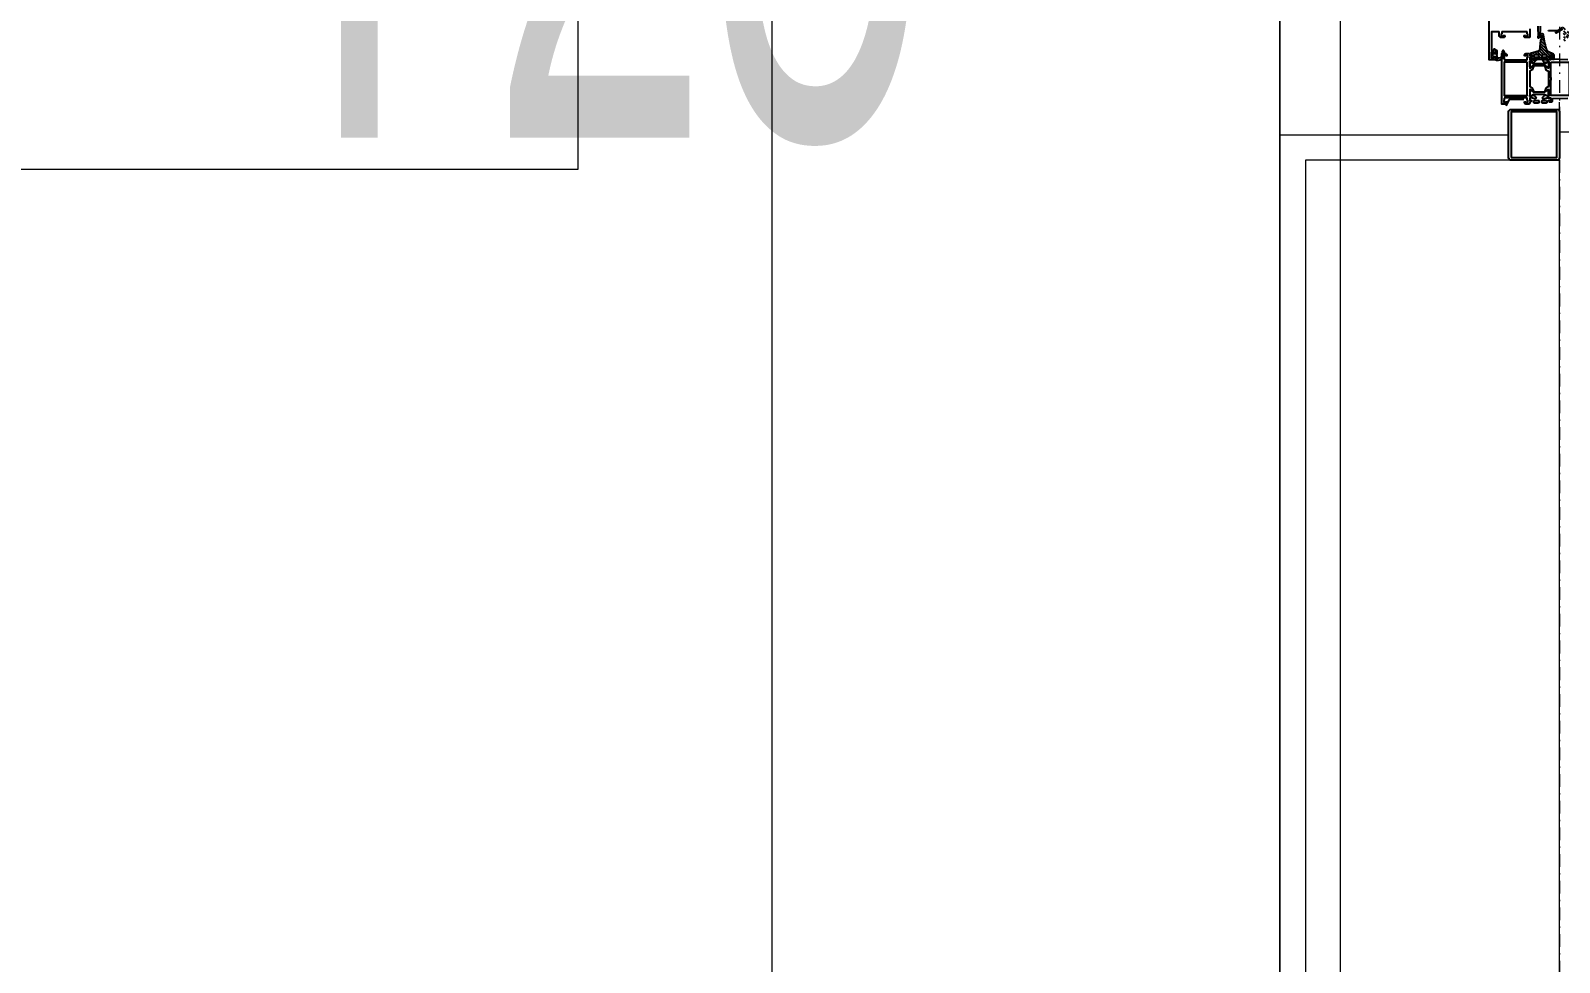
# Model space of a CAD drawing. Extents: x -9058 to 11890, y 0 to 6516.
# Drawn here: x 9734.7 to 9855.1, y 3096.8 to 3170.1 of the extents above; entities that cross this region are included whole.
import ezdxf
from ezdxf.enums import TextEntityAlignment as Align

# ---------------------------------------------------------------- set-up
doc = ezdxf.new("R2010")
doc.units = 0
doc.header["$MEASUREMENT"] = 0
doc.linetypes.add('DASHDOT', pattern=[1, 0.5, -0.25, 0, -0.25])
doc.linetypes.add('HIDDEN', pattern=[0.375, 0.25, -0.125])
doc.layers.get('0').update_dxf_attribs({"color": 9, "lineweight": 9})
for name, color, linetype, lineweight in [('00', 9, 'Continuous', 9), ('05', 9, 'Continuous', 9), ('06D', 9, 'Continuous', 9), ('10', 9, 'Continuous', 9), ('14', 9, 'Continuous', 9), ('21_mahal200', 9, 'Continuous', 9), ('21_mahal200 @ 10 (1)', 9, 'Continuous', 9), ('21_mahal200 @ 10 (2)', 9, 'Continuous', 9), ('21_mahal200 @ 20', 9, 'Continuous', 9), ('24', 9, 'DASHDOT', 9)]:
    doc.layers.add(name, color=color, linetype=linetype, lineweight=lineweight)
doc.styles.add('Arial', font='arial.ttf', dxfattribs={"height": 2.5})
doc.styles.add('MuuM_TEXT-STANDART', font='ARIALN.TTF')

# ---------------------------------------------------------------- blocks, each defined once
blk = doc.blocks.new('p-dolay-porschee')
blk.add_lwpolyline([(0, 0), (100, 0), (100, -100), (0, -100)], close=True)
blk = doc.blocks.new('P-DOG-PORSCHE')
at = {"layer": '06D', "lineweight": 25, "ltscale": 0.5}
h = blk.add_hatch(dxfattribs=at)
h.set_pattern_fill('ANSI31', color=256, scale=0.05, angle=450, style=0)
h.set_pattern_definition([(225, (-191.06147, 133.83068), (-0.1122532, 0.1122532), [])])
edge = h.paths.add_edge_path(flags=16)
edge.add_arc((-9.78, 2.49), 0.025, 270, 360)
edge.add_line((-9.75, 2.49), (-9.75, 2.59))
edge.add_arc((-9.78, 2.59), 0.025, 0, 90)
edge.add_line((-9.78, 2.61), (-9.96, 2.61))
edge.add_arc((-9.96, 2.59), 0.025, 90, 180)
edge.add_line((-9.98, 2.59), (-9.98, 2.49))
edge.add_arc((-9.96, 2.49), 0.025, 180, 270)
edge.add_line((-9.96, 2.46), (-9.78, 2.46))
edge = h.paths.add_edge_path()
edge.add_arc((-9.58, 2.49), 0.035, 180, 270, ccw=False)
edge.add_line((-9.62, 2.49), (-9.62, 2.57))
edge.add_arc((-9.6, 2.57), 0.015, 137.8308, 180, ccw=False)
edge.add_line((-9.61, 2.58), (-9.57, 2.63))
edge.add_arc((-9.6, 2.65), 0.04, 316.3869, 422.9563)
edge.add_line((-9.58, 2.69), (-9.67, 2.73))
edge.add_arc((-9.75, 2.58), 0.175, 62.9563, 90)
edge.add_line((-9.75, 2.75), (-9.98, 2.75))
edge.add_arc((-9.98, 2.58), 0.175, 90, 117.0437)
edge.add_line((-10.06, 2.73), (-10.15, 2.69))
edge.add_arc((-10.13, 2.65), 0.04, 117.0437, 223.6131)
edge.add_line((-10.16, 2.63), (-10.12, 2.58))
edge.add_arc((-10.13, 2.57), 0.015, 0, 42.1692, ccw=False)
edge.add_line((-10.12, 2.57), (-10.12, 2.49))
edge.add_arc((-10.15, 2.49), 0.035, 270, 360, ccw=False)
edge.add_line((-10.15, 2.46), (-10.43, 2.46))
edge.add_arc((-10.43, 2.42), 0.04, 90, 180)
edge.add_line((-10.47, 2.42), (-10.47, 2.27))
edge.add_arc((-10.42, 2.27), 0.05, 180, 220.0348)
edge.add_line((-10.46, 2.24), (-10.09, 1.71))
edge.add_arc((-10.06, 1.73), 0.04, 220.0348, 393.0043)
edge.add_line((-10.02, 1.75), (-10.34, 2.26))
edge.add_arc((-10.29, 2.29), 0.06, 33.8544, 213.0043, ccw=False)
edge.add_line((-10.24, 2.33), (-9.4, 2.33))
edge.add_arc((-9.4, 2.37), 0.04, 270, 360)
edge.add_line((-9.36, 2.37), (-9.36, 2.42))
edge.add_arc((-9.4, 2.42), 0.04, 360, 450)
edge.add_line((-9.4, 2.46), (-9.58, 2.46))
h = blk.add_hatch(dxfattribs=at)
h.set_pattern_fill('ANSI31', color=256, scale=0.05, style=0)
h.set_pattern_definition([(225, (-8.60164, -248.68329), (0.1122532, -0.1122532), [])])
h.paths.add_polyline_path([(-9.73, 0.31), (-9.91, 0.49, -0.203536), (-9.94, 0.56), (-9.94, 0.64, -0.380587), (-9.86, 0.74, 0.061836), (-8.6, 1.04, 0.189764), (-8.54, 1.09), (-8.35, 1.52, -0.285747), (-8.26, 1.58), (-7.97, 1.58, -0.414214), (-7.95, 1.56), (-7.95, 1.47, -0.414214), (-7.97, 1.45), (-8.19, 1.45, 0.414214), (-8.22, 1.41), (-8.22, 1.22, 0.414214), (-8.2, 1.2), (-8.12, 1.2, 0.414214), (-8.09, 1.22), (-8.09, 1.26, -0.414214), (-8.06, 1.29), (-8, 1.29, -0.296563), (-7.98, 1.28), (-7.92, 1.14, -0.104779), (-7.9, 1.07), (-7.9, 0.99, 0.081633), (-7.9, 0.01), (-7.9, -0.07, -0.104779), (-7.92, -0.14), (-7.98, -0.28, -0.296563), (-8, -0.29), (-8.06, -0.29, -0.414214), (-8.09, -0.26), (-8.09, -0.23, 0.414214), (-8.12, -0.2), (-8.2, -0.2, 0.414214), (-8.22, -0.23), (-8.22, -0.29, -0.414214), (-8.25, -0.31), (-8.34, -0.31, -0.328426), (-8.39, -0.28), (-8.61, 0.43, 0.309555), (-8.63, 0.44), (-9.44, 0.5, -0.394287), (-9.45, 0.52, 0.364538), (-9.5, 0.57, 0.068684), (-9.8, 0.58, 0.950368), (-9.79, 0.54, -0.000002), (-9.79, 0.54), (-9.64, 0.39, -0.999219)])
h.paths.add_polyline_path([(-8.29, 0.64), (-8.29, 0.98, -0.414214), (-8.26, 1.01), (-8.13, 1.01, -0.414214), (-8.1, 0.98), (-8.1, 0.64, -0.414214), (-8.13, 0.61), (-8.26, 0.61, -0.414214)], flags=16)
h.paths.add_polyline_path([(-8.26, 0.39), (-8.13, 0.39, -0.414214), (-8.1, 0.36), (-8.1, 0.02, -0.414214), (-8.13, -0.01), (-8.26, -0.01, -0.414214), (-8.29, 0.02), (-8.29, 0.36, -0.414214)], flags=16)
for points in [[(-10.46, 2.24), (-10.09, 1.71, 0.940455), (-10.02, 1.75), (-10.34, 2.26, -0.992608)], [(-7.9, 0.01, -0.081633), (-7.9, 0.99), (-7.9, 1.07, 0.104779), (-7.92, 1.14), (-7.98, 1.28, 0.296563), (-8, 1.29), (-8.06, 1.29, 0.414214), (-8.09, 1.26), (-8.09, 1.22, -0.414214), (-8.12, 1.2), (-8.2, 1.2, -0.414214), (-8.22, 1.22), (-8.22, 1.41, -0.414214), (-8.19, 1.45), (-7.97, 1.45, 0.414214), (-7.95, 1.47), (-7.95, 1.56, 0.414214), (-7.97, 1.58), (-8.26, 1.58, 0.285747), (-8.35, 1.52), (-8.54, 1.09, -0.189764), (-8.6, 1.04, -0.061836), (-9.86, 0.74, 0.380587), (-9.94, 0.64), (-9.94, 0.56, 0.203536), (-9.91, 0.49), (-9.73, 0.31, 0.999219), (-9.64, 0.39), (-9.79, 0.54, -0.950364), (-9.8, 0.58, -0.068684), (-9.5, 0.57, -0.364538), (-9.45, 0.52, 0.394287), (-9.44, 0.5), (-8.63, 0.44, -0.309555), (-8.61, 0.43), (-8.39, -0.28, 0.328426), (-8.34, -0.31), (-8.25, -0.31, 0.414214), (-8.22, -0.29), (-8.22, -0.23, -0.414214), (-8.2, -0.2), (-8.12, -0.2, -0.414214), (-8.09, -0.23), (-8.09, -0.26, 0.414214), (-8.06, -0.29), (-8, -0.29, 0.296563), (-7.98, -0.28), (-7.92, -0.14, 0.104779), (-7.9, -0.07), (-7.9, 0.01)], [(-10.55, 0.49), (-9.69, 0.46, -0.962756), (-9.69, 0.36), (-10.55, 0.32, 0.403142)]]:
    blk.add_lwpolyline(points, format="xyb", dxfattribs=at)
for points in [[(-8.29, 0.64, 0.414214), (-8.26, 0.61), (-8.13, 0.61, 0.414214), (-8.1, 0.64), (-8.1, 0.98, 0.414214), (-8.13, 1.01), (-8.26, 1.01, 0.414214), (-8.29, 0.98)], [(-7.43, -0.02, 0.131652), (-7.42, -0.07), (-7.31, -0.25, -0.131652), (-7.31, -0.27), (-7.31, -0.29, -0.414214), (-7.34, -0.32), (-7.7, -0.32, -0.414214), (-7.73, -0.29), (-7.73, -0.27, -0.131652), (-7.72, -0.25), (-7.62, -0.07, 0.131652), (-7.6, -0.02), (-7.6, 0.83, 0.131652), (-7.62, 0.88), (-7.72, 1.07, -0.131652), (-7.73, 1.08), (-7.73, 1.11, -0.414214), (-7.7, 1.14), (-7.34, 1.14, -0.414214), (-7.31, 1.11), (-7.31, 1.08, -0.131652), (-7.31, 1.07), (-7.42, 0.88, 0.131652), (-7.43, 0.83)], [(-5.36, -0.02, -0.131652), (-5.37, -0.07), (-5.48, -0.25, 0.131652), (-5.49, -0.27), (-5.49, -0.29, 0.414214), (-5.46, -0.32), (-5.1, -0.32, 0.414214), (-5.07, -0.29), (-5.07, -0.27, 0.131652), (-5.07, -0.25), (-5.18, -0.07, -0.131652), (-5.19, -0.02), (-5.19, 0.83, -0.131652), (-5.18, 0.88), (-5.07, 1.07, 0.131652), (-5.07, 1.08), (-5.07, 1.11, 0.414214), (-5.1, 1.14), (-5.46, 1.14, 0.414214), (-5.49, 1.11), (-5.49, 1.08, 0.131652), (-5.48, 1.07), (-5.37, 0.88, -0.131652), (-5.36, 0.83)]]:
    blk.add_lwpolyline(points, format="xyb", close=True, dxfattribs=at)
at = {"layer": '06D'}
blk.add_lwpolyline([(-118, -20), (-2, -20)], dxfattribs=at)
at = {"layer": '10', "lineweight": 25, "ltscale": 0.5}
for p, q in [((-4.78, -0.81), (-4.78, -0.99)), ((-4.78, -0.99), (-4.78, -1.95)), ((-4.78, -1.95), (-4.28, -2.22))]:
    blk.add_line(p, q, dxfattribs=at)
at = {"layer": '10', "const_width": 0.1}
blk.add_lwpolyline([(4.78, 17.3), (2.78, 17.3), (2.78, 24), (-2.22, 24), (-2.22, 2), (-4.57, 2)], dxfattribs=at)
at = {"layer": '10', "lineweight": 25, "ltscale": 0.5}
for points in [[(-10.18, 2.01), (-10.18, 1.17, -0.414214), (-10.21, 1.14)], [(-7.9, 2.67), (-7.95, 1.48, -0.403083), (-7.98, 1.45), (-8.1, 1.45, 0.414214), (-8.22, 1.33), (-8.22, 1.24, 0.414214), (-8.12, 1.14), (-8.11, 1.14, 0.414214), (-8.1, 1.15), (-8.1, 1.3, -0.414214), (-8.07, 1.33), (-7.93, 1.33, -0.414214), (-7.9, 1.3), (-7.9, 1), (-7.97, 0.74, 0.700084), (-7.86, 0.66), (-7.84, 0.68), (-7.67, 0.85, 0.607471), (-7.69, 0.91, -0.283637), (-7.71, 0.93), (-7.76, 1.11, -1.229391), (-7.71, 1.14), (-7.23, 1.14), (-7.4, 0.88, 0.859449), (-7.37, 0.85), (-7.12, 0.94), (-7, 1.14), (-5.8, 1.14), (-5.67, 0.94), (-5.43, 0.85, 0.859449), (-5.4, 0.88), (-5.56, 1.14), (-5.09, 1.14, -1.229391), (-5.04, 1.11), (-5.09, 0.93, -0.283637), (-5.11, 0.91, 0.607471), (-5.12, 0.85), (-4.95, 0.68), (-4.93, 0.66, 0.700084), (-4.83, 0.74), (-4.9, 1), (-4.9, 1.3, -0.414214), (-4.87, 1.33), (-4.73, 1.33, -0.414214), (-4.7, 1.3), (-4.7, 1.15, 0.414214), (-4.69, 1.14), (-4.68, 1.14, 0.414214), (-4.58, 1.24), (-4.58, 1.33, 0.414214), (-4.7, 1.45), (-4.82, 1.45, -0.403083), (-4.85, 1.48), (-4.89, 2.67, -0.425337)], [(-10.33, -0.34), (-9.68, -0.34, -0.414214), (-9.65, -0.37), (-9.65, -0.69, -0.414222), (-9.75, -0.79), (-9.79, -0.79, -0.414214), (-9.8, -0.78), (-9.8, -0.66, -0.366034), (-9.77, -0.64, 0.365977), (-9.75, -0.61), (-9.75, -0.52, 0.414214), (-9.78, -0.49), (-9.89, -0.49, 0.365977), (-9.92, -0.51, -0.365977), (-9.95, -0.54), (-10.07, -0.54, 0.414214), (-10.1, -0.57), (-10.1, -1.51), (-10.13, -1.54), (-10.1, -1.57), (-10.1, -2.51, 0.414214), (-10.07, -2.54), (-9.95, -2.54, -0.365977), (-9.92, -2.56, 0.365977), (-9.89, -2.59), (-9.78, -2.59, 0.414214), (-9.75, -2.56), (-9.75, -2.47, 0.365977), (-9.77, -2.44, -0.366034), (-9.8, -2.41), (-9.8, -2.3, -0.414214), (-9.79, -2.29), (-9.75, -2.29, -0.414214), (-9.65, -2.39), (-9.65, -2.59, -0.414214), (-9.8, -2.74), (-10.07, -2.74, 0.414214), (-10.1, -2.77), (-10.1, -3.33, 0.414214), (-10.07, -3.36), (-8.68, -3.36, 0.414214), (-8.65, -3.33), (-8.65, -3.17, 0.414214), (-8.68, -3.14), (-8.75, -3.14), (-8.75, -3.09, -0.414214), (-8.7, -3.04), (-8.44, -3.04, -0.414214), (-8.37, -3.11), (-8.37, -3.13, -0.414214), (-8.38, -3.14), (-8.46, -3.14, 0.414214), (-8.51, -3.19), (-8.51, -3.33, 0.414214), (-8.46, -3.38), (-8.09, -3.38, 0.414214), (-8.04, -3.33), (-8.04, -3.19, 0.414214), (-8.09, -3.14), (-8.16, -3.14, -0.414214), (-8.17, -3.13), (-8.17, -3.11, -0.414214), (-8.1, -3.04), (-7.93, -3.04, -0.414214), (-7.9, -3.07), (-7.9, -3.51, -0.414214), (-7.93, -3.54), (-13.2, -3.54, -0.363975)], [(-4.48, -0.34, -0.414222), (-4.4, -0.42), (-4.4, -0.59, -0.414214), (-4.55, -0.74), (-4.59, -0.74, -0.414214), (-4.6, -0.73), (-4.6, -0.66, -0.366034), (-4.57, -0.64, 0.365977), (-4.55, -0.61), (-4.55, -0.52, 0.414214), (-4.58, -0.49), (-4.69, -0.49, 0.365977), (-4.72, -0.51, -0.365977), (-4.75, -0.54), (-4.87, -0.54, 0.414214), (-4.9, -0.57), (-4.9, -1.41), (-4.93, -1.44), (-4.9, -1.47), (-4.9, -2.31, 0.414214), (-4.87, -2.34), (-4.75, -2.34, -0.365977), (-4.72, -2.36, 0.365977), (-4.69, -2.39), (-4.58, -2.39, 0.414214), (-4.55, -2.36), (-4.55, -2.27, 0.365977), (-4.57, -2.24, -0.366034), (-4.6, -2.21), (-4.6, -2.15, -0.414214), (-4.59, -2.14), (-4.55, -2.14, -0.414214), (-4.4, -2.29), (-4.4, -2.53, -0.414214), (-4.41, -2.54), (-8.39, -2.54, -0.414214), (-8.4, -2.53), (-8.4, -2.29, -0.414214), (-8.25, -2.14), (-8.21, -2.14, -0.414214), (-8.2, -2.15), (-8.2, -2.21, -0.366034), (-8.22, -2.24, 0.365977), (-8.25, -2.27), (-8.25, -2.36, 0.414214), (-8.22, -2.39), (-8.11, -2.39, 0.365977), (-8.08, -2.36, -0.365977), (-8.05, -2.34), (-7.93, -2.34, 0.414214), (-7.9, -2.31), (-7.9, -1.47), (-7.87, -1.44), (-7.9, -1.41), (-7.9, -0.57, 0.414214), (-7.93, -0.54), (-8.05, -0.54, -0.365977), (-8.08, -0.51, 0.365977), (-8.11, -0.49), (-8.22, -0.49, 0.414214), (-8.25, -0.52), (-8.25, -0.61, 0.365977), (-8.22, -0.64, -0.366034), (-8.2, -0.66), (-8.2, -0.73, -0.414214), (-8.21, -0.74), (-8.25, -0.74, -0.414214), (-8.4, -0.59), (-8.4, -0.42, -0.414214), (-8.32, -0.34), (-8.25, -0.34, 0.414214), (-8.22, -0.31), (-8.22, -0.29, -0.414214), (-8.12, -0.19), (-8.11, -0.19, -0.414214), (-8.1, -0.2), (-8.1, -0.31, 0.414214), (-8.07, -0.34), (-7.93, -0.34, 0.414214), (-7.9, -0.31), (-7.9, -0.19), (-7.97, 0.07, -0.700084), (-7.86, 0.15), (-7.84, 0.13), (-7.67, -0.04, -0.607471), (-7.69, -0.1, 0.283637), (-7.71, -0.12), (-7.76, -0.31, 1.229391), (-7.71, -0.34), (-7.23, -0.34), (-7.39, -0.07, -0.713664), (-7.37, -0.04), (-7.12, -0.14), (-7, -0.34), (-5.8, -0.34), (-5.67, -0.14), (-5.42, -0.04, -0.713664), (-5.4, -0.07), (-5.56, -0.34), (-5.09, -0.34, 1.229391), (-5.04, -0.31), (-5.09, -0.12, 0.283637), (-5.11, -0.1, -0.607471), (-5.12, -0.04), (-4.95, 0.13), (-4.93, 0.15, -0.700084), (-4.83, 0.07), (-4.9, -0.19), (-4.9, -0.31, 0.414214), (-4.87, -0.34), (-4.73, -0.34, 0.414214), (-4.7, -0.31), (-4.7, -0.2, -0.414214), (-4.69, -0.19), (-4.68, -0.19, -0.414214), (-4.58, -0.29), (-4.58, -0.31, 0.414214), (-4.55, -0.34), (-4.48, -0.34)]]:
    blk.add_lwpolyline(points, format="xyb", dxfattribs=at)
for points in [[(-7.71, 1.33), (-7.71, 1.8), (-7.7, 1.8), (-7.7, 2.3), (-7.71, 2.3), (-7.71, 2.77), (-5.09, 2.77), (-5.09, 2.3), (-5.1, 2.3), (-5.1, 1.8), (-5.09, 1.8), (-5.09, 1.33), (-6.32, 1.33), (-6.32, 1.35), (-6.47, 1.35), (-6.47, 1.33)], [(-0.2, -1.8), (-0.2, 1.8), (-3.8, 1.8), (-3.8, -1.8)], [(-7.7, -0.54), (-7.7, -2.34), (-5.1, -2.34), (-5.1, -0.54)]]:
    blk.add_lwpolyline(points, close=True, dxfattribs=at)
for points in [[(0, -1.8, -0.414214), (-0.2, -2), (-3.8, -2, -0.414214), (-4, -1.8), (-4, 1.8, -0.414214), (-3.8, 2), (-0.2, 2, -0.414214), (0, 1.8)], [(-8.29, 0.02, 0.414214), (-8.26, -0.01), (-8.13, -0.01, 0.414214), (-8.1, 0.02), (-8.1, 0.36, 0.414214), (-8.13, 0.39), (-8.26, 0.39, 0.414214), (-8.29, 0.36)], [(-4.5, 0.64, -0.414214), (-4.53, 0.61), (-4.66, 0.61, -0.414214), (-4.69, 0.64), (-4.69, 0.98, -0.414214), (-4.66, 1.01), (-4.53, 1.01, -0.414214), (-4.5, 0.98)], [(-4.5, 0.02, -0.414214), (-4.53, -0.01), (-4.66, -0.01, -0.414214), (-4.69, 0.02), (-4.69, 0.36, -0.414214), (-4.66, 0.39), (-4.53, 0.39, -0.414214), (-4.5, 0.36)], [(-8.11, -3.16), (-8.17, -3.16), (-8.17, -3.08, -0.236068), (-8.09, -3.04), (-7.93, -3.04, 0.414214), (-7.88, -2.99), (-7.88, -2.81, 0.557109), (-8.6, -2.37, 0.284432), (-8.64, -2.43, 0.557109), (-8.53, -2.5, -0.59685), (-8.03, -2.86, -2.161979), (-8.07, -2.89), (-8.21, -2.89, -1), (-8.33, -2.89), (-8.59, -2.89, 0.414214), (-8.64, -2.94), (-8.64, -2.99, 0.414214), (-8.59, -3.04), (-8.44, -3.04, -0.236068), (-8.36, -3.08), (-8.36, -3.16), (-8.42, -3.16), (-8.42, -3.19, 0.323522), (-8.39, -3.24), (-8.3, -3.27, 0.019238), (-8.29, -3.27), (-8.25, -3.27, 0.019238), (-8.24, -3.27), (-8.15, -3.24, 0.323522), (-8.11, -3.19)]]:
    blk.add_lwpolyline(points, format="xyb", close=True, dxfattribs=at)
at = {"layer": '14'}
blk.add_lwpolyline([(-2, -20), (-2, -2)], dxfattribs=at)
blk = doc.blocks.new('0a_roomno2')
blk.add_lwpolyline([(30, -16), (0, -16), (0, 0), (30, 0)], close=True)
blk.add_lwpolyline([(18, -5), (18, -16)])
at = {"style": 'Arial'}
blk.add_attdef('ODANO', (0, 1.505), '', height=3, dxfattribs=at)
blk.add_attdef('MEKANADI', text='', height=3, dxfattribs=at).set_placement((0.525, -4.75), align=Align.BOTTOM_LEFT)
at = {"style": 'MuuM_TEXT-STANDART', "width": 0.6}
for tag, p in [('YER01', (15, -7)), ('TAVAN01', (20.625, -7)), ('DUVAR01', (26.25, -7)), ('YER02', (15, -10.375)), ('TAVAN02', (20.625, -10.375)), ('DUVAR02', (26.25, -10.375)), ('YER03', (15, -13.75)), ('TAVAN03', (20.625, -13.75)), ('DUVAR03', (26.25, -13.75))]:
    blk.add_attdef(tag, text='', height=2.25, dxfattribs=at).set_placement(p, align=Align.MIDDLE_CENTER)
at = {"style": 'MuuM_TEXT-STANDART'}
blk.add_attdef('M2', text='', height=2.25, dxfattribs=at).set_placement((1.3231, -7.8046), align=Align.MIDDLE_LEFT)
at = {"style": 'MuuM_TEXT-STANDART', "width": 0.6}
blk.add_attdef('TEMIZTAVANYUKSEKLIGI', text='', height=2.25, dxfattribs=at).set_placement((2.7, -13.1619), align=Align.MIDDLE_LEFT)
blk = doc.blocks.new('*U1287')
at = {"layer": '21_mahal200 @ 10 (1)', "xscale": 10, "yscale": 10, "zscale": 10}
blk.add_blockref('0a_roomno2', (9477.8, 3319.13), dxfattribs=at)
at = {"layer": '21_mahal200 @ 10 (2)', "xscale": 10, "yscale": 10, "zscale": 10}
blk.add_blockref('0a_roomno2', (9477.8, 3319.13), dxfattribs=at)
at = {"layer": '21_mahal200 @ 20'}
ref = blk.add_blockref('0a_roomno2', (9477.8, 3319.13), dxfattribs=dict(at, xscale=20, yscale=20, zscale=20))
ref.add_attrib('YER01', 'Y25', dxfattribs={"layer": '0', "height": 45, "style": 'MuuM_TEXT-STANDART', "width": 0.6}).set_placement((9777.8, 3184.13), align=Align.MIDDLE_CENTER)

msp = doc.modelspace()

# ---------------------------------------------------------------- linework, layer by layer
at = {"layer": '00'}
msp.add_lwpolyline([(9855.06, 2975.87), (9855.06, 2975.87), (9855.06, 3159.87), (9835.06, 3159.87), (9835.06, 2975.87), (9855.06, 2975.87)], dxfattribs=at)
at = {"layer": '14'}
msp.add_lwpolyline([(9833.06, 3167.87), (9833.06, 2977.87), (9793.06, 2977.87), (9793.06, 2913.87), (9833.06, 2913.87)], dxfattribs=at)
at = {"layer": '24', "ltscale": 2}
msp.add_lwpolyline([(9755.06, 4008.37), (9755.06, 3968.37), (9855.06, 3968.37), (9855.06, 2535.87)], dxfattribs=at)

# ---------------------------------------------------------------- block references
at = {"rotation": 270}
msp.add_blockref('P-DOG-PORSCHE', (9853.06, 3159.87), dxfattribs=at)
at = {"layer": '05', "xscale": -0.4, "yscale": 3.8}
msp.add_blockref('p-dolay-porschee', (9833.06, 3359.87), dxfattribs=at)
at = {"layer": '21_mahal200', "color": 6, "linetype": 'HIDDEN'}
msp.add_blockref('*U1287', (0, 0), dxfattribs=at)

doc.saveas('drawing.dxf')
